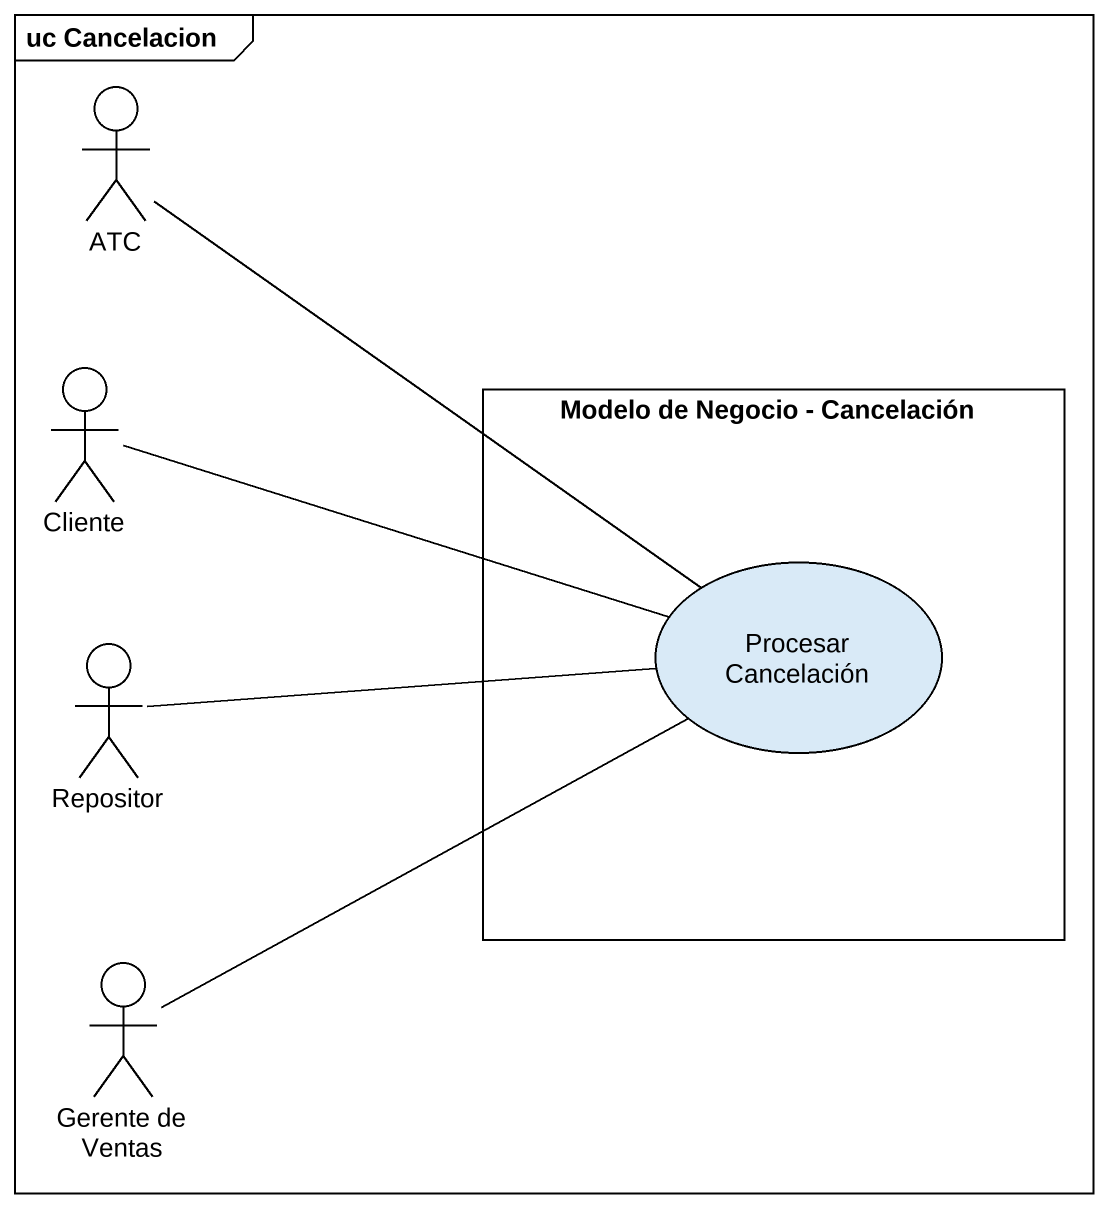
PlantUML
@startuml
mainframe uc Cancelacion
actor ATC
actor Cliente
rectangle "Modelo de Negocio - Cancelación" as Modelo_de_Negocio {
  usecase "Procesar Cancelación" as Procesar_Cancelación
}
actor Repositor
actor "Gerente de Ventas" as Gerente_de_Ventas
ATC -- Procesar_Cancelación
Cliente -right- Procesar_Cancelación
Repositor -right- Procesar_Cancelación
Gerente_de_Ventas -up- Procesar_Cancelación
@enduml
